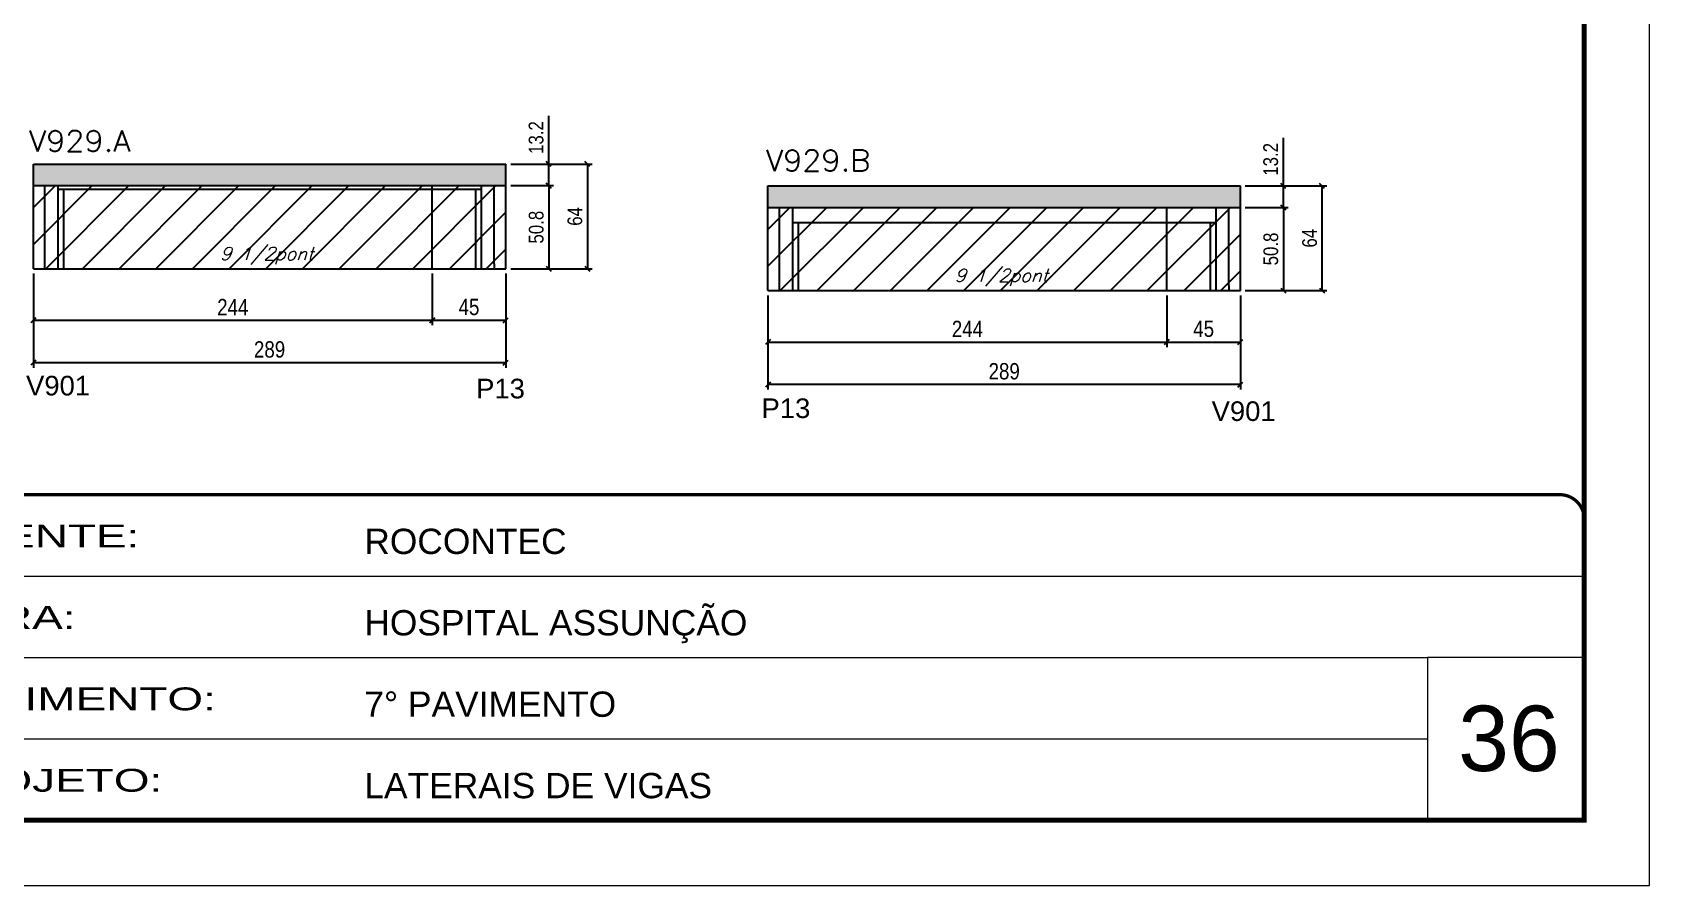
# Model space of a CAD drawing. Extents: x -20960 to -5926, y -2106 to 21915.
# Drawn here: x -6956 to -5967, y 11677 to 12199 of the extents above; entities that cross this region are included whole.
import ezdxf

# ---------------------------------------------------------------- set-up
doc = ezdxf.new("R2010")
doc.units = 0
doc.linetypes.add('CONTINUO', pattern=[0])
doc.linetypes.add('DASHED', pattern=[0.75, 0.5, -0.25])
for name, color, linetype in [('5', 5, 'Continuous'), ('COTA', 241, 'Continuous'), ('Painéis', 200, 'Continuous'), ('Reaproveitamento', 251, 'Continuous'), ('SARR_2.2x7', 40, 'Continuous'), ('SARR_3.5x7', 81, 'Continuous'), ('texto', 7, 'Continuous')]:
    doc.layers.add(name, color=color, linetype=linetype)
for name, color, linetype, lineweight in [('CARIMBO', 255, 'Continuous', 9), ('Folhas', 255, 'Continuous', 9), ('SARRAFO DE PRESSAO', 251, 'DASHED', 9), ('Texto Seção', 7, 'Continuous', 15)]:
    doc.layers.add(name, color=color, linetype=linetype, lineweight=lineweight)
doc.styles.add('ARIAL', font='arial.ttf')
doc.styles.add('COTA TECNICA', font='techl___.ttf', dxfattribs={"height": 10})
doc.styles.add('COTA TECNICA-50', font='techl___.ttf', dxfattribs={"height": 9})
doc.styles.add('REGUA-120', font='ROMANS.shx', dxfattribs={"height": 15})
doc.styles.add('Romans', font='romans.shx')
doc.styles.get("Standard").update_dxf_attribs({"font": 'arial.ttf'})
doc.styles.add('Tecnologia', font='')
doc.styles.get('Tecnologia').set_extended_font_data('Forgotten Futurist')
doc.dimstyles.new('COTA PAINEL-50', dxfattribs={"dimtxt": 9, "dimasz": 3, "dimexe": 3, "dimexo": 3, "dimgap": 3, "dimtad": 1, "dimdec": 1, "dimzin": 12, "dimdsep": 46, "dimtxsty": 'COTA TECNICA-50', "dimblk1": 'OBLIQUE', "dimblk2": 'OBLIQUE', "dimsah": 1, "dimcen": 0.9, "dimclrd": 4, "dimclre": 4, "dimclrt": 240, "dimadec": 1, "dimazin": 3, "dimtfac": 1, "dimtdec": 1, "dimtmove": 0, "dimatfit": 3, "dimfxl": 1, "dimtolj": 1, "dimtzin": 12, "dimarcsym": 0})
doc.dimstyles.new('PAINEL', dxfattribs={"dimtxt": 10, "dimasz": 3, "dimexe": 3, "dimexo": 3, "dimgap": 3, "dimtad": 1, "dimdec": 1, "dimzin": 12, "dimdsep": 46, "dimtxsty": 'COTA TECNICA', "dimblk1": 'OBLIQUE', "dimblk2": 'OBLIQUE', "dimsah": 1, "dimcen": 0.9, "dimclrd": 4, "dimclre": 4, "dimclrt": 240, "dimadec": 1, "dimazin": 3, "dimtfac": 1, "dimtdec": 1, "dimtmove": 0, "dimatfit": 3, "dimfxl": 1, "dimtolj": 1, "dimtzin": 12, "dimarcsym": 0})

# ---------------------------------------------------------------- blocks, each defined once
blk = doc.blocks.new('9999999999')
at = {"color": 30, "linetype": 'CONTINUO'}
for p, q in [((98564.56, 34379.64), (99583.98, 34379.64)), ((98564.56, 34329.83), (99487.98, 34329.83)), ((99583.98, 34329.83), (99487.98, 34329.83)), ((99487.98, 34329.83), (99487.98, 34230.21)), ((98564.56, 34280.02), (99487.98, 34280.02))]:
    blk.add_line(p, q, dxfattribs=at)
at = {"color": 30, "linetype": 'CONTINUO', "const_width": 2}
blk.add_lwpolyline([(99583.98, 34230.21), (99583.98, 34414.45, 0.414214), (99568.98, 34429.45), (98228.98, 34429.45, 0.414214), (98213.98, 34414.45), (98213.98, 34245.21, 0.414214), (98228.98, 34230.21), (99583.98, 34230.21)], format="xyb", dxfattribs=at)
at = {"layer": 'Folhas'}
blk.add_lwpolyline([(98138.98, 34190.21), (99623.98, 34190.21), (99623.98, 35240.21), (98138.98, 35240.21)], close=True, dxfattribs=at)
at = {"layer": 'Folhas', "color": 30, "const_width": 3}
blk.add_lwpolyline([(98213.98, 34230.21), (99583.98, 34230.21), (99583.98, 35200.21), (98213.98, 35200.21)], close=True, dxfattribs=at)
at = {"color": 7, "linetype": 'Continuous', "ltscale": 5, "style": 'ARIAL'}
for s, height, p in [('ROCONTEC', 15.483, (98837.68, 34393.13)), ('HOSPITAL ASSUNÇÃO', 15.4829, (98837.68, 34343.32)), ('7° PAVIMENTO', 15.4829, (98837.68, 34293.51)), ('LATERAIS DE VIGAS', 15.4829, (98837.68, 34243.7))]:
    blk.add_text(s, height=height, dxfattribs=at).set_placement(p)
at = {"layer": 'Folhas', "color": 7, "style": 'Tecnologia', "width": 1.5}
for s, p in [('CLIENTE:', (98573.65, 34397.17)), ('OBRA:', (98573.65, 34347.31)), ('PAVIMENTO:', (98573.65, 34297.5)), ('PROJETO:', (98573.65, 34247.69))]:
    blk.add_text(s, height=14, dxfattribs=at).set_placement(p)
blk = doc.blocks.new('_Oblique')
at = {"color": 0, "linetype": 'ByBlock', "lineweight": -2}
blk.add_line((-0.5, -0.5), (0.5, 0.5), dxfattribs=at)
blk = doc.blocks.new('*D1554')
at = {"layer": 'COTA', "color": 4, "lineweight": -2, "ltscale": 25, "transparency": 16777216}
for p, q in [((-6955.76, 12051.29), (-6955.76, 11993.72)), ((-6666.76, 12051.29), (-6666.76, 11993.72)), ((-6666.76, 11996.72), (-6955.76, 11996.72))]:
    blk.add_line(p, q, dxfattribs=at)
at = {"layer": 'Defpoints', "color": 0, "ltscale": 25, "transparency": 16777216}
for p in [(-6955.76, 12054.29), (-6666.76, 12054.29), (-6955.76, 11996.72)]:
    blk.add_point(p, dxfattribs=at)
at = {"layer": 'COTA', "color": 4, "lineweight": -2, "ltscale": 25, "transparency": 16777216, "xscale": 3, "yscale": 3, "zscale": 3, "rotation": 180}
blk.add_blockref('_Oblique', (-6955.76, 11996.72), dxfattribs=at)
at = {"layer": 'COTA', "color": 4, "lineweight": -2, "ltscale": 25, "transparency": 16777216, "xscale": 3, "yscale": 3, "zscale": 3}
blk.add_blockref('_Oblique', (-6666.76, 11996.72), dxfattribs=at)
at = {"layer": 'COTA', "color": 240, "ltscale": 25, "transparency": 16777216, "insert": (-6811.26, 12004.82), "char_height": 10, "attachment_point": 5, "style": 'COTA TECNICA'}
blk.add_mtext('\\A1;289', dxfattribs=at)
blk = doc.blocks.new('*D1306')
at = {"layer": 'COTA', "color": 4, "lineweight": -2, "ltscale": 25, "transparency": 16777216}
for p, q in [((-6955.76, 12051.29), (-6955.76, 12019.7)), ((-6711.76, 12051.29), (-6711.76, 12019.7)), ((-6955.76, 12022.7), (-6711.76, 12022.7))]:
    blk.add_line(p, q, dxfattribs=at)
at = {"layer": 'Defpoints', "color": 0, "ltscale": 25, "transparency": 16777216}
for p in [(-6955.76, 12054.29), (-6711.76, 12054.29), (-6711.76, 12022.7)]:
    blk.add_point(p, dxfattribs=at)
at = {"layer": 'COTA', "color": 4, "lineweight": -2, "ltscale": 25, "transparency": 16777216, "xscale": 3, "yscale": 3, "zscale": 3, "rotation": 180}
blk.add_blockref('_Oblique', (-6955.76, 12022.7), dxfattribs=at)
at = {"layer": 'COTA', "color": 4, "lineweight": -2, "ltscale": 25, "transparency": 16777216, "xscale": 3, "yscale": 3, "zscale": 3}
blk.add_blockref('_Oblique', (-6711.76, 12022.7), dxfattribs=at)
at = {"layer": 'COTA', "color": 240, "ltscale": 25, "transparency": 16777216, "insert": (-6833.76, 12030.78), "char_height": 10, "attachment_point": 5, "style": 'COTA TECNICA'}
blk.add_mtext('\\A1;244', dxfattribs=at)
blk = doc.blocks.new('*D1307')
at = {"layer": 'COTA', "color": 4, "lineweight": -2, "ltscale": 25, "transparency": 16777216}
for p, q in [((-6711.76, 12051.29), (-6711.76, 12019.7)), ((-6666.76, 12051.29), (-6666.76, 12019.7)), ((-6711.76, 12022.7), (-6666.76, 12022.7))]:
    blk.add_line(p, q, dxfattribs=at)
at = {"layer": 'Defpoints', "color": 0, "ltscale": 25, "transparency": 16777216}
for p in [(-6711.76, 12054.29), (-6666.76, 12054.29), (-6666.76, 12022.7)]:
    blk.add_point(p, dxfattribs=at)
at = {"layer": 'COTA', "color": 4, "lineweight": -2, "ltscale": 25, "transparency": 16777216, "xscale": 3, "yscale": 3, "zscale": 3, "rotation": 180}
blk.add_blockref('_Oblique', (-6711.76, 12022.7), dxfattribs=at)
at = {"layer": 'COTA', "color": 4, "lineweight": -2, "ltscale": 25, "transparency": 16777216, "xscale": 3, "yscale": 3, "zscale": 3}
blk.add_blockref('_Oblique', (-6666.76, 12022.7), dxfattribs=at)
at = {"layer": 'COTA', "color": 240, "ltscale": 25, "transparency": 16777216, "insert": (-6689.26, 12030.81), "char_height": 10, "attachment_point": 5, "style": 'COTA TECNICA'}
blk.add_mtext('\\A1;45', dxfattribs=at)
blk = doc.blocks.new('*D1559')
at = {"layer": 'COTA', "color": 4, "lineweight": -2, "transparency": 16777216}
for p, q in [((-6663.76, 12105.09), (-6637.49, 12105.09)), ((-6640.49, 12105.09), (-6640.49, 12054.29)), ((-6663.76, 12054.29), (-6637.49, 12054.29))]:
    blk.add_line(p, q, dxfattribs=at)
at = {"layer": 'Defpoints', "color": 0, "transparency": 16777216}
for p in [(-6666.76, 12105.09), (-6666.76, 12054.29), (-6640.49, 12054.29)]:
    blk.add_point(p, dxfattribs=at)
at = {"layer": 'COTA', "color": 4, "lineweight": -2, "transparency": 16777216, "xscale": 3, "yscale": 3, "zscale": 3}
for p, rotation in [((-6640.49, 12105.09), 90), ((-6640.49, 12054.29), 270)]:
    blk.add_blockref('_Oblique', p, dxfattribs=dict(at, rotation=rotation))
at = {"layer": 'COTA', "color": 240, "transparency": 16777216, "insert": (-6648.11, 12079.69), "char_height": 9, "attachment_point": 5, "rotation": 90, "style": 'COTA TECNICA-50'}
blk.add_mtext('\\A1;50.8', dxfattribs=at)
blk = doc.blocks.new('*D1560')
at = {"layer": 'COTA', "color": 4, "lineweight": -2, "transparency": 16777216}
for p, q in [((-6640.49, 12118.29), (-6640.49, 12147.75)), ((-6663.76, 12118.29), (-6637.49, 12118.29)), ((-6640.49, 12105.09), (-6640.49, 12118.29)), ((-6663.76, 12105.09), (-6637.49, 12105.09))]:
    blk.add_line(p, q, dxfattribs=at)
at = {"layer": 'Defpoints', "color": 0, "transparency": 16777216}
for p in [(-6666.76, 12118.29), (-6640.49, 12118.29), (-6666.76, 12105.09)]:
    blk.add_point(p, dxfattribs=at)
at = {"layer": 'COTA', "color": 4, "lineweight": -2, "transparency": 16777216, "xscale": 3, "yscale": 3, "zscale": 3}
for p, rotation in [((-6640.49, 12118.29), 90), ((-6640.49, 12105.09), 270)]:
    blk.add_blockref('_Oblique', p, dxfattribs=dict(at, rotation=rotation))
at = {"layer": 'COTA', "color": 240, "transparency": 16777216, "insert": (-6648.18, 12134.52), "char_height": 9, "attachment_point": 5, "rotation": 90, "style": 'COTA TECNICA-50'}
blk.add_mtext('\\A1;13.2', dxfattribs=at)
blk = doc.blocks.new('*D1561')
at = {"layer": 'COTA', "color": 4, "lineweight": -2, "transparency": 16777216}
for p, q in [((-6663.76, 12118.29), (-6613.84, 12118.29)), ((-6616.84, 12118.29), (-6616.84, 12054.29)), ((-6663.76, 12054.29), (-6613.84, 12054.29))]:
    blk.add_line(p, q, dxfattribs=at)
at = {"layer": 'Defpoints', "color": 0, "transparency": 16777216}
for p in [(-6666.76, 12118.29), (-6666.76, 12054.29), (-6616.84, 12054.29)]:
    blk.add_point(p, dxfattribs=at)
at = {"layer": 'COTA', "color": 4, "lineweight": -2, "transparency": 16777216, "xscale": 3, "yscale": 3, "zscale": 3}
for p, rotation in [((-6616.84, 12118.29), 90), ((-6616.84, 12054.29), 270)]:
    blk.add_blockref('_Oblique', p, dxfattribs=dict(at, rotation=rotation))
at = {"layer": 'COTA', "color": 240, "transparency": 16777216, "insert": (-6624.43, 12086.29), "char_height": 9, "attachment_point": 5, "rotation": 90, "style": 'COTA TECNICA-50'}
blk.add_mtext('\\A1;64', dxfattribs=at)
blk = doc.blocks.new('*D1562')
at = {"layer": 'COTA', "color": 4, "lineweight": -2, "ltscale": 25, "transparency": 16777216}
for p, q in [((-6506.35, 12037.94), (-6506.35, 11980.37)), ((-6217.35, 12037.94), (-6217.35, 11980.37)), ((-6217.35, 11983.37), (-6506.35, 11983.37))]:
    blk.add_line(p, q, dxfattribs=at)
at = {"layer": 'Defpoints', "color": 0, "ltscale": 25, "transparency": 16777216}
for p in [(-6506.35, 12040.94), (-6217.35, 12040.94), (-6506.35, 11983.37)]:
    blk.add_point(p, dxfattribs=at)
at = {"layer": 'COTA', "color": 4, "lineweight": -2, "ltscale": 25, "transparency": 16777216, "xscale": 3, "yscale": 3, "zscale": 3, "rotation": 180}
blk.add_blockref('_Oblique', (-6506.35, 11983.37), dxfattribs=at)
at = {"layer": 'COTA', "color": 4, "lineweight": -2, "ltscale": 25, "transparency": 16777216, "xscale": 3, "yscale": 3, "zscale": 3}
blk.add_blockref('_Oblique', (-6217.35, 11983.37), dxfattribs=at)
at = {"layer": 'COTA', "color": 240, "ltscale": 25, "transparency": 16777216, "insert": (-6361.85, 11991.48), "char_height": 10, "attachment_point": 5, "style": 'COTA TECNICA'}
blk.add_mtext('\\A1;289', dxfattribs=at)
blk = doc.blocks.new('*D1333')
at = {"layer": 'COTA', "color": 4, "lineweight": -2, "ltscale": 25, "transparency": 16777216}
for p, q in [((-6506.35, 12037.94), (-6506.35, 12006.36)), ((-6262.35, 12037.94), (-6262.35, 12006.36)), ((-6506.35, 12009.36), (-6262.35, 12009.36))]:
    blk.add_line(p, q, dxfattribs=at)
at = {"layer": 'Defpoints', "color": 0, "ltscale": 25, "transparency": 16777216}
for p in [(-6506.35, 12040.94), (-6262.35, 12040.94), (-6262.35, 12009.36)]:
    blk.add_point(p, dxfattribs=at)
at = {"layer": 'COTA', "color": 4, "lineweight": -2, "ltscale": 25, "transparency": 16777216, "xscale": 3, "yscale": 3, "zscale": 3, "rotation": 180}
blk.add_blockref('_Oblique', (-6506.35, 12009.36), dxfattribs=at)
at = {"layer": 'COTA', "color": 4, "lineweight": -2, "ltscale": 25, "transparency": 16777216, "xscale": 3, "yscale": 3, "zscale": 3}
blk.add_blockref('_Oblique', (-6262.35, 12009.36), dxfattribs=at)
at = {"layer": 'COTA', "color": 240, "ltscale": 25, "transparency": 16777216, "insert": (-6384.35, 12017.43), "char_height": 10, "attachment_point": 5, "style": 'COTA TECNICA'}
blk.add_mtext('\\A1;244', dxfattribs=at)
blk = doc.blocks.new('*D1334')
at = {"layer": 'COTA', "color": 4, "lineweight": -2, "ltscale": 25, "transparency": 16777216}
for p, q in [((-6262.35, 12037.94), (-6262.35, 12006.36)), ((-6217.35, 12037.94), (-6217.35, 12006.36)), ((-6262.35, 12009.36), (-6217.35, 12009.36))]:
    blk.add_line(p, q, dxfattribs=at)
at = {"layer": 'Defpoints', "color": 0, "ltscale": 25, "transparency": 16777216}
for p in [(-6262.35, 12040.94), (-6217.35, 12040.94), (-6217.35, 12009.36)]:
    blk.add_point(p, dxfattribs=at)
at = {"layer": 'COTA', "color": 4, "lineweight": -2, "ltscale": 25, "transparency": 16777216, "xscale": 3, "yscale": 3, "zscale": 3, "rotation": 180}
blk.add_blockref('_Oblique', (-6262.35, 12009.36), dxfattribs=at)
at = {"layer": 'COTA', "color": 4, "lineweight": -2, "ltscale": 25, "transparency": 16777216, "xscale": 3, "yscale": 3, "zscale": 3}
blk.add_blockref('_Oblique', (-6217.35, 12009.36), dxfattribs=at)
at = {"layer": 'COTA', "color": 240, "ltscale": 25, "transparency": 16777216, "insert": (-6239.85, 12017.47), "char_height": 10, "attachment_point": 5, "style": 'COTA TECNICA'}
blk.add_mtext('\\A1;45', dxfattribs=at)
blk = doc.blocks.new('*D1563')
at = {"layer": 'COTA', "color": 4, "lineweight": -2, "transparency": 16777216}
for p, q in [((-6214.35, 12091.74), (-6188.09, 12091.74)), ((-6191.09, 12091.74), (-6191.09, 12040.94)), ((-6214.35, 12040.94), (-6188.09, 12040.94))]:
    blk.add_line(p, q, dxfattribs=at)
at = {"layer": 'Defpoints', "color": 0, "transparency": 16777216}
for p in [(-6217.35, 12091.74), (-6217.35, 12040.94), (-6191.09, 12040.94)]:
    blk.add_point(p, dxfattribs=at)
at = {"layer": 'COTA', "color": 4, "lineweight": -2, "transparency": 16777216, "xscale": 3, "yscale": 3, "zscale": 3}
for p, rotation in [((-6191.09, 12091.74), 90), ((-6191.09, 12040.94), 270)]:
    blk.add_blockref('_Oblique', p, dxfattribs=dict(at, rotation=rotation))
at = {"layer": 'COTA', "color": 240, "transparency": 16777216, "insert": (-6198.71, 12066.34), "char_height": 9, "attachment_point": 5, "rotation": 90, "style": 'COTA TECNICA-50'}
blk.add_mtext('\\A1;50.8', dxfattribs=at)
blk = doc.blocks.new('*D1564')
at = {"layer": 'COTA', "color": 4, "lineweight": -2, "transparency": 16777216}
for p, q in [((-6191.09, 12104.94), (-6191.09, 12134.4)), ((-6214.35, 12104.94), (-6188.09, 12104.94)), ((-6191.09, 12091.74), (-6191.09, 12104.94)), ((-6214.35, 12091.74), (-6188.09, 12091.74))]:
    blk.add_line(p, q, dxfattribs=at)
at = {"layer": 'Defpoints', "color": 0, "transparency": 16777216}
for p in [(-6217.35, 12104.94), (-6191.09, 12104.94), (-6217.35, 12091.74)]:
    blk.add_point(p, dxfattribs=at)
at = {"layer": 'COTA', "color": 4, "lineweight": -2, "transparency": 16777216, "xscale": 3, "yscale": 3, "zscale": 3}
for p, rotation in [((-6191.09, 12104.94), 90), ((-6191.09, 12091.74), 270)]:
    blk.add_blockref('_Oblique', p, dxfattribs=dict(at, rotation=rotation))
at = {"layer": 'COTA', "color": 240, "transparency": 16777216, "insert": (-6198.78, 12121.17), "char_height": 9, "attachment_point": 5, "rotation": 90, "style": 'COTA TECNICA-50'}
blk.add_mtext('\\A1;13.2', dxfattribs=at)
blk = doc.blocks.new('*D1565')
at = {"layer": 'COTA', "color": 4, "lineweight": -2, "transparency": 16777216}
for p, q in [((-6214.35, 12104.94), (-6164.44, 12104.94)), ((-6167.44, 12104.94), (-6167.44, 12040.94)), ((-6214.35, 12040.94), (-6164.44, 12040.94))]:
    blk.add_line(p, q, dxfattribs=at)
at = {"layer": 'Defpoints', "color": 0, "transparency": 16777216}
for p in [(-6217.35, 12104.94), (-6217.35, 12040.94), (-6167.44, 12040.94)]:
    blk.add_point(p, dxfattribs=at)
at = {"layer": 'COTA', "color": 4, "lineweight": -2, "transparency": 16777216, "xscale": 3, "yscale": 3, "zscale": 3}
for p, rotation in [((-6167.44, 12104.94), 90), ((-6167.44, 12040.94), 270)]:
    blk.add_blockref('_Oblique', p, dxfattribs=dict(at, rotation=rotation))
at = {"layer": 'COTA', "color": 240, "transparency": 16777216, "insert": (-6175.03, 12072.94), "char_height": 9, "attachment_point": 5, "rotation": 90, "style": 'COTA TECNICA-50'}
blk.add_mtext('\\A1;64', dxfattribs=at)

msp = doc.modelspace()

# ---------------------------------------------------------------- hatches: boundary and pattern name
at = {"layer": 'COTA', "linetype": 'ByBlock'}
h = msp.add_hatch(dxfattribs=at)
h.set_pattern_fill('AR-CONC', color=256, scale=0.03)
h.set_pattern_definition([(50, (-147766.292, -13034.3354), (5.46554007, -0.47817257), [0.5715, -6.2865]), (355, (-147766.292, -13034.3354), (-1.05730264, 5.73170536), [0.4572, -5.02921753]), (100.4514447, (-147765.8365, -13034.3753), (4.40823741, 5.25353256), [0.48570026, -5.34270734]), (46.1842, (-147766.292, -13032.8114), (8.13237123, -1.26126984), [0.85725, -9.42975]), (96.6355576, (-147765.614, -13032.9165), (7.122124, 7.42278374), [0.7285507, -8.01406824]), (351.184151, (-147766.292, -13032.8114), (7.122124, 7.42278374), [0.685799, -7.54379196]), (21, (-147765.53, -13033.1924), (4.54843174, -3.06795595), [0.5715, -6.2865]), (326, (-147765.53, -13033.1924), (1.85406085, 5.52563898), [0.4572, -5.0292]), (71.451445, (-147765.151, -13033.448), (6.40249258, 2.45768307), [0.48570026, -5.34269813]), (37.5, (-147766.292, -13034.3354), (0.092658098, 2.536651166), [0, -4.96824, 0, -5.1054, 0, -5.04825]), (7.5, (-147766.292, -13034.3354), (2.004589875, 3.005417245), [0, -2.91084, 0, -4.85394, 0, -1.92405]), (327.5, (-147767.9912, -13034.3354), (4.067717855, -0.17186232), [0, -1.905, 0, -5.9436, 0, -7.8867]), (317.5, (-147768.7532, -13034.3354), (4.44387544, 0.76279473), [0, -2.4765, 0, -3.94716, 0, -5.6007])])
h.paths.add_polyline_path([(-6666.76, 12105.09), (-6666.76, 12118.29), (-6955.76, 12118.29), (-6955.76, 12105.09)])
h = msp.add_hatch(dxfattribs=at)
h.set_pattern_fill('AR-CONC', color=256, scale=0.03)
h.set_pattern_definition([(50, (-147316.891, -13047.6772), (5.46554007, -0.47817257), [0.5715, -6.2865]), (355, (-147316.891, -13047.677), (-1.05730264, 5.73170536), [0.4572, -5.02921753]), (100.4514447, (-147316.4355, -13047.717), (4.40823741, 5.25353256), [0.48570026, -5.34270734]), (46.1842, (-147316.891, -13046.153), (8.13237123, -1.26126984), [0.85725, -9.42975]), (96.6355576, (-147316.213, -13046.258), (7.122124, 7.42278374), [0.7285507, -8.01406824]), (351.184151, (-147316.891, -13046.153), (7.122124, 7.42278374), [0.685799, -7.54379196]), (21, (-147316.129, -13046.5342), (4.54843174, -3.06795595), [0.5715, -6.2865]), (326, (-147316.129, -13046.534), (1.85406085, 5.52563898), [0.4572, -5.0292]), (71.451445, (-147315.75, -13046.79), (6.40249258, 2.45768307), [0.48570026, -5.34269813]), (37.5, (-147316.891, -13047.6772), (0.092658098, 2.536651166), [0, -4.96824, 0, -5.1054, 0, -5.04825]), (7.5, (-147316.891, -13047.6772), (2.004589875, 3.005417245), [0, -2.91084, 0, -4.85394, 0, -1.92405]), (327.5, (-147318.5902, -13047.6772), (4.067717855, -0.17186232), [0, -1.905, 0, -5.9436, 0, -7.8867]), (317.5, (-147319.3522, -13047.6772), (4.44387544, 0.76279473), [0, -2.4765, 0, -3.94716, 0, -5.6007])])
h.paths.add_polyline_path([(-6217.35, 12091.74), (-6217.35, 12104.94), (-6506.35, 12104.94), (-6506.35, 12091.74)])
at = {"layer": 'Reaproveitamento', "ltscale": 25}
h = msp.add_hatch(dxfattribs=at)
h.set_pattern_fill('ANSI31', color=256, scale=5)
h.set_pattern_definition([(45, (-148093.3, -13896.575), (-11.2253202, 11.2253202), [])])
h.paths.add_polyline_path([(-6666.76, 12105.09), (-6955.76, 12105.09), (-6955.76, 12054.29), (-6666.76, 12054.29)])
h = msp.add_hatch(dxfattribs=at)
h.set_pattern_fill('ANSI31', color=256, scale=5)
h.set_pattern_definition([(45, (-147643.898, -13909.917), (-11.2253202, 11.2253202), [])])
h.paths.add_polyline_path([(-6217.35, 12091.74), (-6506.35, 12091.74), (-6506.35, 12040.94), (-6217.35, 12040.94)])

# ---------------------------------------------------------------- linework, layer by layer
at = {"layer": 'COTA', "linetype": 'ByBlock'}
for p, q in [((-6955.76, 12118.29), (-6666.76, 12118.29)), ((-6955.76, 12105.09), (-6955.76, 12118.29)), ((-6666.76, 12105.09), (-6666.76, 12118.29)), ((-6506.35, 12104.94), (-6217.35, 12104.94)), ((-6506.35, 12091.74), (-6506.35, 12104.94)), ((-6217.35, 12091.74), (-6217.35, 12104.94))]:
    msp.add_line(p, q, dxfattribs=at)
at = {"layer": 'Painéis'}
for p, q in [((-6955.76, 12105.09), (-6666.76, 12105.09)), ((-6506.35, 12091.74), (-6217.35, 12091.74)), ((-6955.76, 12054.29), (-6666.76, 12054.29)), ((-6506.35, 12040.94), (-6217.35, 12040.94))]:
    msp.add_line(p, q, dxfattribs=at)
at = {"layer": 'Painéis', "ltscale": 25}
for p, q in [((-6955.76, 12054.29), (-6955.76, 12105.09)), ((-6711.76, 12054.29), (-6711.76, 12105.09)), ((-6666.76, 12054.29), (-6666.76, 12105.09)), ((-6506.35, 12040.94), (-6506.35, 12091.74)), ((-6262.35, 12040.94), (-6262.35, 12091.74)), ((-6217.35, 12040.94), (-6217.35, 12091.74))]:
    msp.add_line(p, q, dxfattribs=at)
at = {"layer": 'SARR_2.2x7', "linetype": 'Continuous'}
for p, q in [((-6948.76, 12054.29), (-6948.76, 12105.09)), ((-6940.76, 12102.89), (-6681.76, 12102.89)), ((-6673.76, 12057.29), (-6673.76, 12105.09)), ((-6499.35, 12040.94), (-6499.35, 12091.74)), ((-6224.35, 12043.94), (-6224.35, 12091.74)), ((-6491.35, 12082.54), (-6232.35, 12082.54)), ((-6673.76, 12057.29), (-6673.76, 12054.29)), ((-6224.35, 12043.94), (-6224.35, 12040.94))]:
    msp.add_line(p, q, dxfattribs=at)
at = {"layer": 'SARR_3.5x7'}
for p, q in [((-6940.76, 12105.09), (-6940.76, 12054.29)), ((-6937.26, 12102.89), (-6937.26, 12054.29)), ((-6685.26, 12102.89), (-6685.26, 12054.29)), ((-6681.76, 12105.09), (-6681.76, 12054.29)), ((-6940.76, 12092.09), (-6940.76, 12054.29)), ((-6491.35, 12091.74), (-6491.35, 12040.94)), ((-6232.35, 12091.74), (-6232.35, 12040.94)), ((-6937.26, 12082.89), (-6937.26, 12054.29)), ((-6487.85, 12082.55), (-6487.85, 12040.94)), ((-6235.85, 12082.54), (-6235.85, 12040.94)), ((-6491.35, 12071.74), (-6491.35, 12040.94)), ((-6487.85, 12069.55), (-6487.85, 12040.94))]:
    msp.add_line(p, q, dxfattribs=at)

# ---------------------------------------------------------------- block references
at = {"layer": 'SARRAFO DE PRESSAO', "color": 6, "linetype": 'ByBlock'}
msp.add_blockref('9999999999', (-105590.98, -22513.42), dxfattribs=at)

# ---------------------------------------------------------------- texts
at = {"layer": '5', "linetype": 'Continuous'}
for s, p in [('V901', (-6960.22, 11976.73)), ('P13', (-6684.89, 11974.95)), ('P13', (-6510.29, 11962.9)), ('V901', (-6234.95, 11961.11))]:
    msp.add_text(s, height=12, rotation=359.99996, dxfattribs=at).set_placement(p)
at = {"layer": 'CARIMBO', "style": 'ARIAL'}
msp.add_text('36', height=40, dxfattribs=at).set_placement((-6084.14, 11746.93))
at = {"layer": 'texto', "color": 2, "char_height": 8, "attachment_point": 5, "style": 'Romans'}
for insert in [(-6813.07, 12062.21), (-6363.67, 12048.87)]:
    msp.add_mtext('{\\Q19;\\C256;9 1/2pont}', dxfattribs=dict(at, insert=insert))
at = {"layer": 'Texto Seção', "style": 'REGUA-120', "width": 1.05}
for s, p in [('V929.A', (-6958.42, 12125.9)), ('V929.B', (-6507.58, 12114))]:
    msp.add_text(s, height=13, dxfattribs=at).set_placement(p)

# ---------------------------------------------------------------- dimensions: what is measured, and where the dimension line sits
at = {"layer": 'COTA', "color": 1}
for base, p1, p2, picture, middle in [((-6640.49, 12118.29), (-6666.76, 12105.09), (-6666.76, 12118.29), '*D1560', (-6648.18, 12134.52)), ((-6191.09, 12104.94), (-6217.35, 12091.74), (-6217.35, 12104.94), '*D1564', (-6198.78, 12121.17)), ((-6616.84, 12054.29), (-6666.76, 12118.29), (-6666.76, 12054.29), '*D1561', (-6624.43, 12086.29)), ((-6640.49, 12054.29), (-6666.76, 12105.09), (-6666.76, 12054.29), '*D1559', (-6648.11, 12079.69)), ((-6167.44, 12040.94), (-6217.35, 12104.94), (-6217.35, 12040.94), '*D1565', (-6175.03, 12072.94)), ((-6191.09, 12040.94), (-6217.35, 12091.74), (-6217.35, 12040.94), '*D1563', (-6198.71, 12066.34))]:
    dim = msp.add_linear_dim(base=base, p1=p1, p2=p2, angle=90, dimstyle='COTA PAINEL-50', dxfattribs=at)
    dim.commit()
    dim.dimension.update_dxf_attribs({"geometry": picture, "text_midpoint": middle})
at = {"layer": 'COTA', "ltscale": 25}
for base, p1, p2, picture, middle in [((-6955.76, 11996.72), (-6666.76, 12054.29), (-6955.76, 12054.29), '*D1554', (-6811.26, 12004.82)), ((-6711.76, 12022.7), (-6955.76, 12054.29), (-6711.76, 12054.29), '*D1306', (-6833.76, 12030.78)), ((-6506.35, 11983.37), (-6217.35, 12040.94), (-6506.35, 12040.94), '*D1562', (-6361.85, 11991.48)), ((-6262.35, 12009.36), (-6506.35, 12040.94), (-6262.35, 12040.94), '*D1333', (-6384.35, 12017.43))]:
    dim = msp.add_linear_dim(base=base, p1=p1, p2=p2, dimstyle='PAINEL', dxfattribs=at)
    dim.commit()
    dim.dimension.update_dxf_attribs({"geometry": picture, "text_midpoint": middle})
for base, p1, p2, picture, middle in [((-6666.76, 12022.7), (-6711.76, 12054.29), (-6666.76, 12054.29), '*D1307', (-6689.26, 12030.81)), ((-6217.35, 12009.36), (-6262.35, 12040.94), (-6217.35, 12040.94), '*D1334', (-6239.85, 12017.47))]:
    dim = msp.add_linear_dim(base=base, p1=p1, p2=p2, dimstyle='PAINEL', override={"dimtmove": 1}, dxfattribs=at)
    dim.commit()
    dim.dimension.update_dxf_attribs({"geometry": picture, "text_midpoint": middle})

doc.saveas('drawing.dxf')
